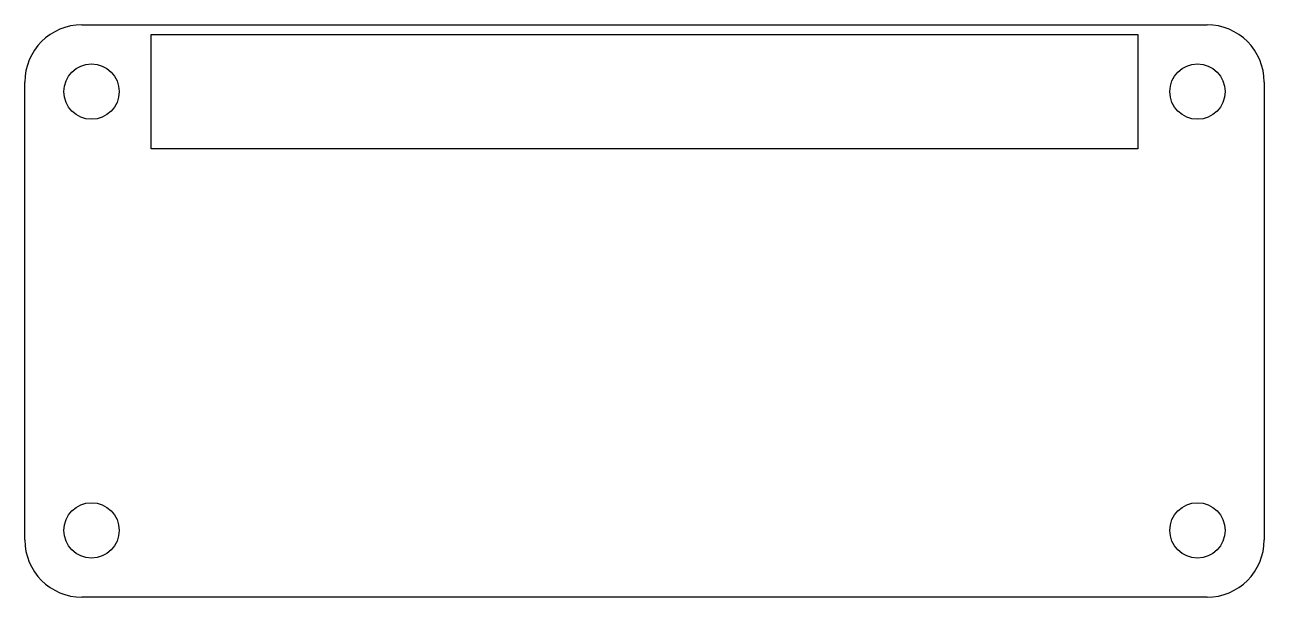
# Model space of a CAD drawing. Extents: x -32.5 to 32.5, y -15 to 15.
import ezdxf

# ---------------------------------------------------------------- set-up
doc = ezdxf.new("R2010")
doc.units = 0
doc.layers.get('0').update_dxf_attribs({"linetype": 'continuous'})

# ---------------------------------------------------------------- blocks, each defined once
blk = doc.blocks.new('PAD001')
at = {"color": 0}
for p, q in [((-29.5, 15), (29.5, 15)), ((-25.875, 8.5), (-25.875, 14.5)), ((-25.875, 14.5), (25.875, 14.5)), ((25.875, 14.5), (25.875, 8.5)), ((-32.5, -12), (-32.5, 12)), ((32.5, 12), (32.5, -12)), ((25.875, 8.5), (-25.875, 8.5)), ((29.5, -15), (-29.5, -15))]:
    blk.add_line(p, q, dxfattribs=at)
for centre in [(-29, 11.5), (29, 11.5), (-29, -11.5), (29, -11.5)]:
    blk.add_circle(centre, 1.45, dxfattribs=at)
for centre, start, end in [((-29.5, 12), 90, -180), ((29.5, 12), 0, 90), ((-29.5, -12), -180, -90), ((29.5, -12), -90, 0)]:
    blk.add_arc(centre, 3, start, end, dxfattribs=at)

msp = doc.modelspace()

# ---------------------------------------------------------------- block references
at = {"color": 0}
msp.add_blockref('PAD001', (0, 0), dxfattribs=at)

doc.saveas('drawing.dxf')
